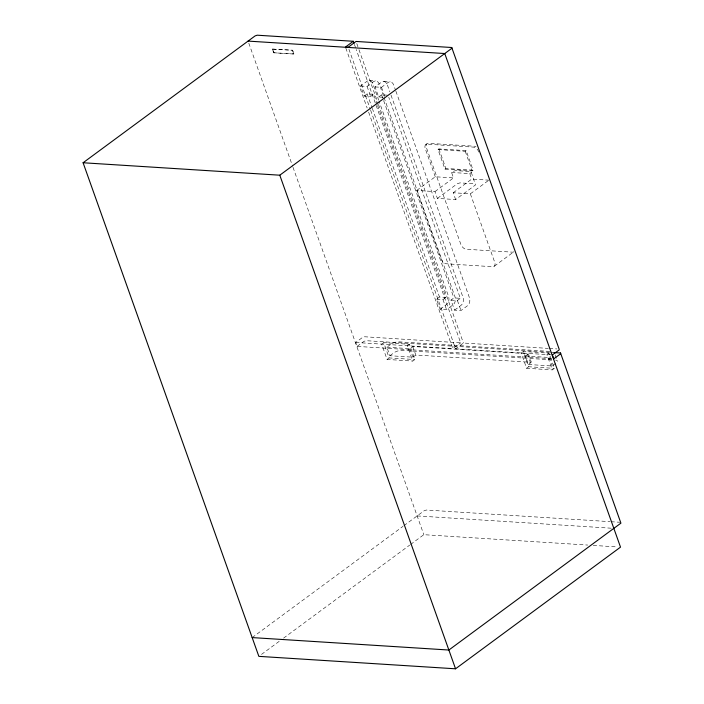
<?xml version="1.0" encoding="UTF-8"?>
<svg xmlns="http://www.w3.org/2000/svg" width="704" height="704" viewBox="0 0 704 704"><rect width="100%" height="100%" fill="white"/><g stroke="black" fill="none" stroke-linecap="round" stroke-linejoin="round"><path stroke-width="0.53" stroke-dasharray="3.52 2.64" d="M272.325 49.078L292.67 50.239L293.823 54.041L273.636 52.765L272.325 49.078L292.67 50.239M273.636 52.765L293.982 53.926M377.265 104.588L373.586 94.283L370.638 96.457L364.206 96.052L360.624 86.002L367.101 81.224A5.958 4.259 -86.4 0 1 372.803 83.635L378.682 100.153M360.624 86.002L367.066 86.407L373.534 81.638A5.958 4.259 -86.4 0 1 379.236 84.04L383.654 96.43M382.941 97.249L378.646 96.976L375.065 86.918L381.542 82.139A5.958 4.259 -86.4 0 1 387.235 84.55L389.814 91.775M364.206 96.052L367.154 93.87L373.586 94.283M375.065 86.918L381.498 87.322L387.974 82.544A5.958 4.259 -86.4 0 1 393.677 84.955L395.516 90.121M378.646 96.976L381.586 94.811L388.027 95.216M425.674 144.707L426.87 143.827M438.011 149.574L438.918 148.905L466.145 150.63L473.106 170.183L472.199 170.852L444.972 169.127L438.011 149.574L465.23 151.298L466.145 150.63M444.972 169.127L445.878 168.458L473.106 170.183M416.724 190.441L435.266 176.766L453.508 177.918L451.563 172.462L452.883 171.486L455.638 170.606L471.02 171.582L475.499 184.914L455.638 199.558L437.395 198.405L434.966 191.594L416.724 190.441L441.1 258.87A5.333 3.194 53.6 0 0 446.486 263.798L492.659 266.719A5.333 3.194 53.6 0 0 494.718 262.266L470.351 193.829L453.218 192.746L455.638 199.558M434.966 191.594L453.508 177.918M451.563 172.462L469.806 173.615L471.126 172.647L471.02 171.582M437.395 198.405L457.257 183.762L460.002 182.873L475.385 183.85M453.218 192.746L471.75 179.08L488.884 180.162M470.351 193.829L488.004 180.814M551.593 358.697L357.086 346.394L355.696 342.478L362.525 337.445L364.628 336.767L460.671 342.848L356.233 49.535M357.086 346.394L363.915 341.361L366.018 340.683L549.595 352.299M384.014 97.469L454.995 296.789A5.958 4.259 -86.4 0 1 453.024 304.858L446.547 309.628L440.114 309.223L436.533 299.174L439.481 297L445.922 297.405L377.626 105.626M383.706 342.663L381.647 344.186L387.077 359.436L412.782 361.064L414.841 359.542L409.411 344.291L383.706 342.663L389.136 357.914L414.841 359.542M436.533 299.174L442.974 299.587L445.922 297.405M494.305 266.209L514.034 251.654A5.333 3.194 53.6 0 1 512.398 252.164L466.224 249.242A5.333 3.194 53.6 0 1 460.83 244.314L426.448 147.77A5.333 3.194 53.6 0 1 428.507 143.317L474.681 146.238A5.333 3.194 53.6 0 1 476.062 146.608M386.866 347.204L409.816 348.656L411.294 347.574A2.288 0.827 -19.6 0 1 414.366 346.588L526.768 353.698A2.288 0.827 -19.6 0 1 526.891 354.886L525.413 355.978L528.458 364.505L529.927 363.414A2.288 0.827 -19.6 0 0 529.804 362.226L417.402 355.115A2.288 0.827 -19.6 0 0 414.33 356.101L412.852 357.183L389.902 355.731L386.866 347.204L390.694 344.388A5.94 2.138 -19.6 0 1 398.666 341.827L551.487 351.498M395.886 91.15L469.436 297.704A5.958 4.259 -86.4 0 1 467.465 305.765L460.988 310.543L454.546 310.138L450.965 300.08L453.904 297.906L460.346 298.32L388.758 97.284M440.114 309.223L446.582 304.445A5.958 4.259 -86.4 0 0 448.554 296.384L379.051 101.191M450.965 300.08L457.406 300.485L460.346 298.32M389.902 355.731L393.73 352.915A5.94 2.138 -19.6 0 1 401.702 350.354L551.25 359.814M387.077 359.436L389.136 357.914M454.546 310.138L461.023 305.36A5.958 4.259 -86.4 0 0 462.994 297.299L390.183 92.805M409.411 344.291L407.352 345.814L412.782 361.064M355.696 342.478L452.839 348.63L460.671 342.848M370.63 110.229L455.585 348.797L463.417 343.024L548.249 348.392M523.248 351.498L521.18 353.012L526.618 368.271L552.323 369.89L554.382 368.377L548.953 353.118L523.248 351.498L528.678 366.749L554.382 368.377M526.618 368.271L528.678 366.749M548.953 353.118L546.885 354.64L552.323 369.89M525.413 355.978L549.076 357.474L550.598 356.347M528.458 364.505L552.112 366.001L555.931 363.176A5.94 2.138 -19.6 0 0 555.614 360.096M252.173 637.586L403.031 526.328M403.911 525.677L424.213 510.699L426.325 510.03L609.893 521.646M261.501 654.403L280.025 640.737M283.554 638.141L409.71 545.098M410.59 544.447L423.826 534.688L587.734 545.063M369.266 80.511L375.707 80.925M383.706 81.426L390.148 81.831M549.34 348.454L556.952 348.938M550.686 352.37L553.969 352.572M455.585 348.797L551.302 354.86M610.993 521.708L619.731 522.262M417.146 515.918L611.653 528.229M593.199 545.406L617.241 546.929M555.148 354.922L557.172 360.606M549.076 357.474L552.112 366.001M465.23 151.298L472.199 170.852M469.806 173.615L471.75 179.08M528.37 353.804L531.406 362.322M527.366 353.892L530.402 362.419M438.918 148.905L445.878 168.458M435.266 176.766L425.251 148.65A5.333 3.194 53.6 0 1 427.31 144.197L473.484 147.118A5.333 3.194 53.6 0 1 478.878 152.046M381.498 87.322L385.088 97.381M457.406 300.485L460.988 310.543M381.586 94.811L453.904 297.906M356.77 43.516L358.609 48.682M358.978 49.711L378.101 103.418M378.47 104.447L463.417 343.024M354.394 44.378L355.863 48.506M367.066 86.407L370.638 96.457M442.974 299.587L446.547 309.628M367.154 93.87L371.923 107.281M372.293 108.31L439.481 297M348.938 49.298L370.269 109.199M345.822 48.092L367.145 107.994M368.623 112.121L452.839 348.63M412.764 346.482L415.8 355.01M409.816 348.656L412.852 357.183M292.503 50.354L293.823 54.041M272.492 48.963L273.803 52.642M248.802 43.164L292.635 166.267M293.005 167.297L423.826 534.688"/><path stroke-width="1.06" d="M248.063 41.096L444.761 53.539L620.514 547.131L455.55 668.8L258.852 656.357L83.09 162.756L255.138 35.878L257.242 35.2L353.285 41.281L354.024 43.34M353.285 41.281L345.453 47.054L348.198 47.23L356.039 41.448L451.748 47.511L559.126 349.078L559.214 349.888L552.385 354.922L553.784 358.838L560.604 353.804L560.525 352.986L553.969 352.572M83.09 162.756L279.787 175.199L451.827 48.321L451.748 47.511M252.173 637.586L448.862 650.03L620.91 523.151L560.525 352.986M279.787 175.199L455.55 668.8"/></g></svg>
